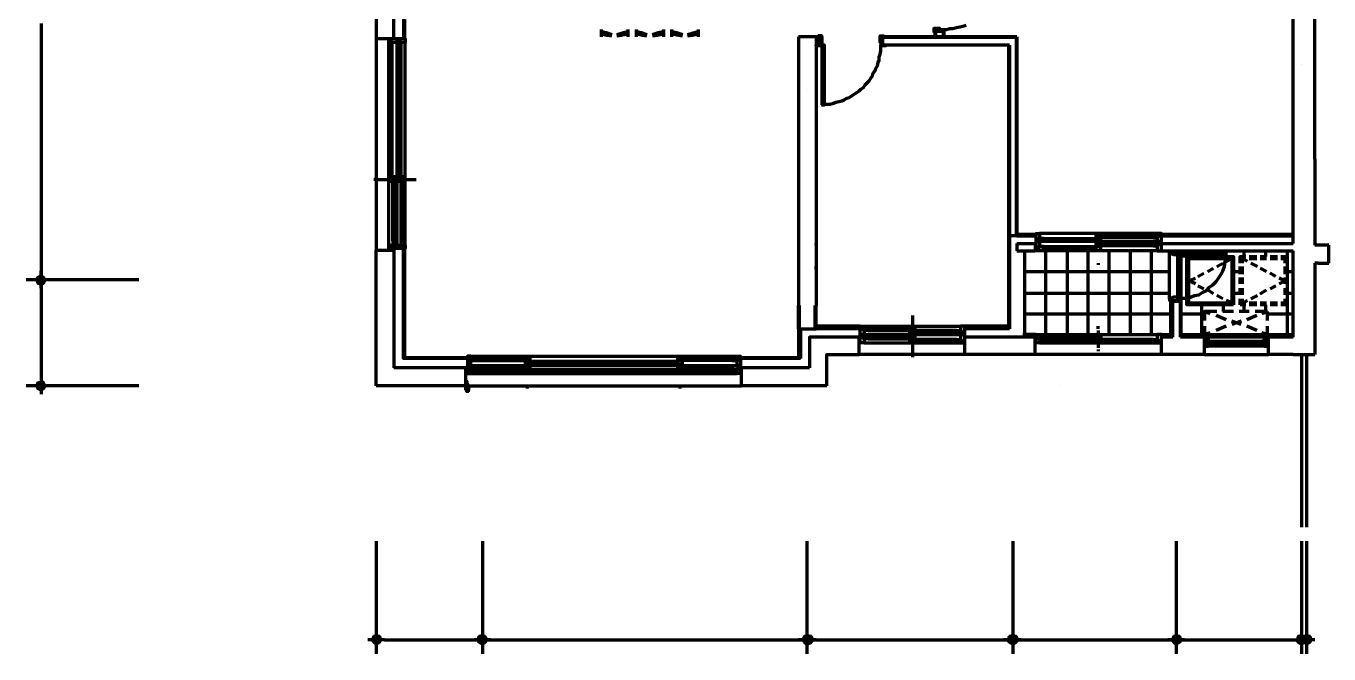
# Model space of a CAD drawing. Header units: inches. Extents: x 55 to 160, y 201 to 328.
# Drawn here: x 55.5 to 160.1, y 200.7 to 251.2 of the extents above; entities that cross this region are included whole.
import ezdxf

# ---------------------------------------------------------------- set-up
doc = ezdxf.new("R2010")
doc.units = ezdxf.units.IN
doc.header["$MEASUREMENT"] = 0
doc.layers.add('H', color=7, linetype='Continuous', lineweight=100)
doc.layers.add('P', color=250, linetype='Continuous', lineweight=100)

msp = doc.modelspace()

# ---------------------------------------------------------------- hatches: boundary and pattern name
at = {"layer": 'H', "linetype": 'Continuous'}
for points in [[(56.87, 231), (56.67, 231.13), (56.67, 230.8), (56.87, 231), (56.67, 231.13), (56.67, 230.8), (56.4, 231), (56.67, 231.13), (56.87, 231), (56.67, 230.8), (56.4, 231), (56.33, 230.8), (56.67, 230.8)], [(56.67, 231.13), (56.4, 231), (56.67, 230.8), (56.67, 231.13), (56.4, 231), (56.67, 230.8), (56.33, 230.8), (56.4, 231), (56.67, 231.13), (56.67, 230.8), (56.33, 230.8), (56.4, 230.53), (56.67, 230.8)], [(56.4, 230.53), (56.67, 230.8), (56.33, 230.8), (56.4, 230.53), (56.67, 230.8), (56.67, 230.47)], [(56.4, 230.53), (56.67, 230.47), (56.67, 230.8), (56.4, 230.53), (56.67, 230.47), (56.67, 230.8), (56.87, 230.53), (56.67, 230.47), (56.4, 230.53), (56.67, 230.8), (56.87, 230.53), (57, 230.8), (56.67, 230.8)], [(56.87, 231), (56.67, 230.8), (57, 230.8), (56.87, 231), (56.67, 230.8), (56.67, 231.13)], [(56.67, 230.47), (56.87, 230.53), (56.67, 230.8), (56.67, 230.47), (56.87, 230.53), (56.67, 230.8), (57, 230.8), (56.87, 230.53), (56.67, 230.47), (56.67, 230.8), (57, 230.8), (56.87, 231), (56.67, 230.8)], [(56.87, 222.53), (56.67, 222.6), (56.67, 222.27), (56.87, 222.53), (56.67, 222.6), (56.67, 222.27), (56.4, 222.53), (56.67, 222.6), (56.87, 222.53), (56.67, 222.27), (56.4, 222.53), (56.33, 222.27), (56.67, 222.27)], [(56.4, 222.07), (56.67, 222.27), (56.33, 222.27), (56.4, 222.07), (56.67, 222.27), (56.67, 221.93)], [(56.67, 221.93), (56.87, 222.07), (56.67, 222.27), (56.67, 221.93), (56.87, 222.07), (56.67, 222.27), (57, 222.27), (56.87, 222.07), (56.67, 221.93), (56.67, 222.27), (57, 222.27), (56.87, 222.53), (56.67, 222.27)], [(83.4, 202.13), (83.6, 201.87), (83.6, 202.2), (83.4, 202.13), (83.6, 201.87), (83.27, 201.87)], [(83.87, 201.67), (83.93, 201.87), (83.6, 201.87), (83.87, 201.67), (83.93, 201.87), (83.6, 201.87), (83.87, 202.13), (83.93, 201.87), (83.87, 201.67), (83.6, 201.87), (83.87, 202.13), (83.6, 202.2), (83.6, 201.87)], [(91.87, 202.13), (92.13, 201.87), (92.13, 202.2), (91.87, 202.13), (92.13, 201.87), (91.8, 201.87)], [(91.87, 202.13), (91.8, 201.87), (92.13, 201.87), (91.87, 202.13), (91.8, 201.87), (92.13, 201.87), (91.87, 201.67), (91.8, 201.87), (91.87, 202.13), (92.13, 201.87), (91.87, 201.67), (92.13, 201.53), (92.13, 201.87)], [(92.47, 201.87), (92.33, 202.13), (92.13, 201.87), (92.47, 201.87), (92.33, 202.13), (92.13, 201.87), (92.13, 202.2), (92.33, 202.13), (92.47, 201.87), (92.13, 201.87), (92.13, 202.2), (91.87, 202.13), (92.13, 201.87)], [(92.33, 201.67), (92.47, 201.87), (92.13, 201.87), (92.33, 201.67), (92.47, 201.87), (92.13, 201.87), (92.33, 202.13), (92.47, 201.87), (92.33, 201.67), (92.13, 201.87), (92.33, 202.13), (92.13, 202.2), (92.13, 201.87)], [(118, 202.13), (118.2, 201.87), (118.2, 202.2), (118, 202.13), (118.2, 201.87), (117.87, 201.87)], [(118, 202.13), (117.87, 201.87), (118.2, 201.87), (118, 202.13), (117.87, 201.87), (118.2, 201.87), (118, 201.67), (117.87, 201.87), (118, 202.13), (118.2, 201.87), (118, 201.67), (118.2, 201.53), (118.2, 201.87)], [(118.6, 201.87), (118.53, 202.13), (118.2, 201.87), (118.6, 201.87), (118.53, 202.13), (118.2, 201.87), (118.2, 202.2), (118.53, 202.13), (118.6, 201.87), (118.2, 201.87), (118.2, 202.2), (118, 202.13), (118.2, 201.87)], [(118.53, 201.67), (118.6, 201.87), (118.2, 201.87), (118.53, 201.67), (118.6, 201.87), (118.2, 201.87), (118.53, 202.13), (118.6, 201.87), (118.53, 201.67), (118.2, 201.87), (118.53, 202.13), (118.2, 202.2), (118.2, 201.87)], [(134.47, 202.13), (134.73, 201.87), (134.73, 202.2), (134.47, 202.13), (134.73, 201.87), (134.4, 201.87)], [(134.47, 202.13), (134.4, 201.87), (134.73, 201.87), (134.47, 202.13), (134.4, 201.87), (134.73, 201.87), (134.47, 201.67), (134.4, 201.87), (134.47, 202.13), (134.73, 201.87), (134.47, 201.67), (134.73, 201.53), (134.73, 201.87)], [(135.07, 201.87), (135, 202.13), (134.73, 201.87), (135.07, 201.87), (135, 202.13), (134.73, 201.87), (134.73, 202.2), (135, 202.13), (135.07, 201.87), (134.73, 201.87), (134.73, 202.2), (134.47, 202.13), (134.73, 201.87)], [(135, 201.67), (135.07, 201.87), (134.73, 201.87), (135, 201.67), (135.07, 201.87), (134.73, 201.87), (135, 202.13), (135.07, 201.87), (135, 201.67), (134.73, 201.87), (135, 202.13), (134.73, 202.2), (134.73, 201.87)], [(147.67, 202.13), (147.87, 201.87), (147.87, 202.2), (147.67, 202.13), (147.87, 201.87), (147.53, 201.87)], [(147.67, 202.13), (147.53, 201.87), (147.87, 201.87), (147.67, 202.13), (147.53, 201.87), (147.87, 201.87), (147.67, 201.67), (147.53, 201.87), (147.67, 202.13), (147.87, 201.87), (147.67, 201.67), (147.87, 201.53), (147.87, 201.87)], [(148.2, 201.87), (148.13, 202.13), (147.87, 201.87), (148.2, 201.87), (148.13, 202.13), (147.87, 201.87), (147.87, 202.2), (148.13, 202.13), (148.2, 201.87), (147.87, 201.87), (147.87, 202.2), (147.67, 202.13), (147.87, 201.87)], [(148.13, 201.67), (148.2, 201.87), (147.87, 201.87), (148.13, 201.67), (148.2, 201.87), (147.87, 201.87), (148.13, 202.13), (148.2, 201.87), (148.13, 201.67), (147.87, 201.87), (148.13, 202.13), (147.87, 202.2), (147.87, 201.87)], [(157.67, 202.13), (157.6, 201.87), (157.93, 201.87), (157.67, 202.13), (157.6, 201.87), (157.93, 201.87), (157.67, 201.67), (157.6, 201.87), (157.67, 202.13), (157.93, 201.87), (157.67, 201.67), (157.93, 201.53), (157.93, 201.87)], [(158.27, 201.87), (158.13, 202.13), (157.93, 201.87), (158.27, 201.87), (158.13, 202.13), (157.93, 201.87), (157.93, 202.2), (158.13, 202.13), (158.27, 201.87), (157.93, 201.87), (157.93, 202.2), (157.67, 202.13), (157.93, 201.87)], [(158.13, 202.13), (158.33, 201.87), (158.33, 202.2), (158.13, 202.13), (158.33, 201.87), (158, 201.87)], [(158.6, 201.67), (158.67, 201.87), (158.33, 201.87), (158.6, 201.67), (158.67, 201.87), (158.33, 201.87), (158.6, 202.13), (158.67, 201.87), (158.6, 201.67), (158.33, 201.87), (158.6, 202.13), (158.33, 202.2), (158.33, 201.87)], [(83.27, 201.87), (83.4, 201.67), (83.6, 201.87), (83.27, 201.87), (83.4, 201.67), (83.6, 201.87), (83.6, 201.53), (83.4, 201.67), (83.27, 201.87), (83.6, 201.87), (83.6, 201.53), (83.87, 201.67), (83.6, 201.87)], [(91.8, 201.87), (91.87, 201.67), (92.13, 201.87), (91.8, 201.87), (91.87, 201.67), (92.13, 201.87), (92.13, 201.53), (91.87, 201.67), (91.8, 201.87), (92.13, 201.87), (92.13, 201.53), (92.33, 201.67), (92.13, 201.87)], [(92.33, 201.67), (92.13, 201.87), (92.13, 201.53), (92.33, 201.67), (92.13, 201.87), (92.47, 201.87)], [(117.87, 201.87), (118, 201.67), (118.2, 201.87), (117.87, 201.87), (118, 201.67), (118.2, 201.87), (118.2, 201.53), (118, 201.67), (117.87, 201.87), (118.2, 201.87), (118.2, 201.53), (118.53, 201.67), (118.2, 201.87)], [(118.53, 201.67), (118.2, 201.87), (118.2, 201.53), (118.53, 201.67), (118.2, 201.87), (118.6, 201.87)], [(134.4, 201.87), (134.47, 201.67), (134.73, 201.87), (134.4, 201.87), (134.47, 201.67), (134.73, 201.87), (134.73, 201.53), (134.47, 201.67), (134.4, 201.87), (134.73, 201.87), (134.73, 201.53), (135, 201.67), (134.73, 201.87)], [(135, 201.67), (134.73, 201.87), (134.73, 201.53), (135, 201.67), (134.73, 201.87), (135.07, 201.87)], [(147.53, 201.87), (147.67, 201.67), (147.87, 201.87), (147.53, 201.87), (147.67, 201.67), (147.87, 201.87), (147.87, 201.53), (147.67, 201.67), (147.53, 201.87), (147.87, 201.87), (147.87, 201.53), (148.13, 201.67), (147.87, 201.87)], [(148.13, 201.67), (147.87, 201.87), (147.87, 201.53), (148.13, 201.67), (147.87, 201.87), (148.2, 201.87)], [(158.13, 201.67), (157.93, 201.87), (157.93, 201.53), (158.13, 201.67), (157.93, 201.87), (158.27, 201.87)], [(158, 201.87), (158.13, 201.67), (158.33, 201.87), (158, 201.87), (158.13, 201.67), (158.33, 201.87), (158.33, 201.53), (158.13, 201.67), (158, 201.87), (158.33, 201.87), (158.33, 201.53), (158.6, 201.67), (158.33, 201.87)]]:
    msp.add_hatch(color=0, dxfattribs=at).paths.add_polyline_path(points, flags=0)

# ---------------------------------------------------------------- linework, layer by layer
at = {"layer": 'P', "color": 0, "linetype": 'Continuous'}
for points in [[(159, 240.5), (159, 274)], [(157.27, 233.73), (157.27, 272.07)], [(85, 250.2), (85, 257.93), (83.6, 257.93), (83.6, 250.2)], [(85.8, 252.8), (85.8, 250.2)], [(56.67, 251.4), (56.67, 231.53)], [(85.8, 251.73), (85.8, 250.2)], [(85.87, 251.73), (85.87, 250.2)], [(129.13, 250.93), (129.4, 250.93), (129.67, 251), (129.93, 251), (130.2, 251.07), (130.47, 251.13), (130.73, 251.2), (131, 251.27)], [(83.6, 250.2), (83.6, 233.2)], [(83.6, 250.2), (85, 250.2)], [(84.67, 249.93), (84.67, 249.87), (84.6, 249.87), (84.6, 250.2), (85.27, 250.2), (85.27, 249.87), (84.87, 249.87), (84.87, 249.93), (84.67, 249.93)], [(85.33, 249.93), (85.33, 249.87), (85.27, 249.87), (85.27, 250.2), (85.93, 250.2), (85.93, 249.87), (85.6, 249.87), (85.6, 249.93), (85.33, 249.93)], [(101.6, 250.8), (102.07, 250.67), (102.53, 250.53)], [(101.6, 250.6), (102.13, 250.47), (102.53, 250.4)], [(101.67, 250.93), (101.67, 250.33)], [(102.93, 250.53), (103.47, 250.67), (103.87, 250.8)], [(102.93, 250.4), (103.27, 250.47), (103.87, 250.6)], [(103.8, 250.93), (103.8, 250.33)], [(104.47, 250.93), (104.47, 250.33)], [(104.47, 250.8), (104.87, 250.67), (105.33, 250.53)], [(104.47, 250.6), (105, 250.47), (105.33, 250.4)], [(105.8, 250.53), (106.27, 250.67), (106.73, 250.8)], [(105.8, 250.4), (106.2, 250.47), (106.73, 250.6)], [(106.67, 250.93), (106.67, 250.33)], [(107.27, 250.8), (107.73, 250.67), (108.2, 250.53)], [(107.27, 250.6), (107.87, 250.47), (108.2, 250.4)], [(107.33, 250.93), (107.33, 250.33)], [(108.6, 250.53), (109.13, 250.67), (109.53, 250.8)], [(108.6, 250.4), (109, 250.47), (109.53, 250.6)], [(109.47, 250.93), (109.47, 250.33)], [(117.53, 250.33), (117.53, 228.73)], [(118.93, 250.33), (117.53, 250.33)], [(119.2, 250.33), (118.93, 250.33), (118.93, 249.67), (119.2, 249.67), (119.2, 250.33), (118.93, 249.67)], [(118.93, 250.33), (118.93, 228.73)], [(119.07, 250.4), (119.07, 250.33), (119.4, 250.33), (119.4, 250.4), (119.07, 250.4)], [(119.2, 250.33), (119.4, 250.33), (119.4, 249.67), (119.2, 249.67), (119.2, 250.33)], [(119.4, 250.33), (119.4, 249.87), (119.4, 249.87), (119.4, 250.33), (119.4, 250.33)], [(124.4, 250.4), (124.4, 250.33), (124.07, 250.33), (124.07, 250.4), (124.4, 250.4)], [(124.13, 250.33), (124.13, 249.87), (124.07, 249.87), (124.07, 250.33), (124.13, 250.33)], [(124.27, 250.33), (124.13, 250.33), (124.13, 249.67), (124.27, 249.67), (124.27, 250.33)], [(135.07, 250.33), (124.27, 250.33)], [(124.27, 250.33), (124.27, 249.67)], [(135, 250.27), (124.27, 250.27)], [(128.4, 250.67), (128.47, 250.67), (128.47, 251), (128.4, 251), (128.4, 250.67)], [(128.47, 250.93), (128.87, 250.93), (128.87, 251), (128.47, 251), (128.47, 250.93)], [(128.47, 250.8), (128.47, 250.93), (129.2, 250.93), (129.2, 250.8), (128.47, 250.8)], [(128.47, 250.8), (128.47, 250.33)], [(128.47, 250.8), (129.2, 250.8), (129.2, 250.33)], [(128.53, 250.8), (128.53, 250.33)], [(129.13, 250.8), (129.13, 250.33)], [(129.2, 250.53), (129.2, 250.53), (129.2, 250.87), (129.2, 250.87), (129.2, 250.53)], [(135, 250.27), (135, 234.33)], [(135.07, 250.33), (135.07, 234.33)], [(84.6, 233.6), (84.6, 249.87)], [(84.87, 249.53), (84.87, 249.93), (84.67, 249.93), (84.67, 249.53), (84.87, 249.53)], [(84.67, 239.07), (84.67, 249.53)], [(84.8, 239.07), (84.8, 249.53)], [(84.87, 239.07), (84.87, 249.53)], [(85.27, 233.6), (85.27, 249.87)], [(85.6, 249.53), (85.6, 249.93), (85.33, 249.93), (85.33, 249.53), (85.6, 249.53)], [(85.33, 239.07), (85.33, 249.53)], [(85.47, 239.07), (85.47, 249.53)], [(85.6, 239.07), (85.6, 249.53)], [(85.93, 233.6), (85.93, 249.87)], [(118.93, 249.67), (119.27, 249.67), (119.27, 249.6), (118.93, 249.6), (118.93, 249.67)], [(119.33, 244.87), (119.6, 244.93), (119.87, 244.93), (120.07, 244.93), (120.33, 245), (120.53, 245.07), (120.8, 245.13), (121, 245.2), (121.2, 245.27), (121.4, 245.4), (121.6, 245.47), (121.8, 245.6), (122, 245.73), (122.2, 245.87), (122.4, 246), (122.53, 246.13), (122.73, 246.27), (122.87, 246.47), (123.07, 246.67), (123.2, 246.8), (123.33, 247), (123.47, 247.2), (123.53, 247.4), (123.67, 247.6), (123.73, 247.8), (123.87, 248), (123.93, 248.27), (124, 248.47), (124, 248.73), (124.07, 248.93), (124.13, 249.2), (124.13, 249.4), (124.13, 249.67)], [(119.4, 244.87), (119.6, 244.87), (119.6, 249.67), (119.4, 249.67), (119.4, 244.87)], [(124.53, 249.67), (124.53, 249.6), (124.2, 249.6), (124.2, 249.67), (124.53, 249.67)], [(134.4, 249.67), (124.27, 249.67)], [(134.47, 249.67), (124.27, 249.67)], [(134.4, 249.67), (134.4, 234.33)], [(134.47, 249.67), (134.47, 234.33)], [(157.93, 248.13), (157.93, 248.13)], [(118.2, 246.07), (118.2, 246.07)], [(159, 240.53), (159, 233.6)], [(83.53, 238.87), (83.4, 238.87)], [(83.73, 238.87), (86.8, 238.87)], [(84.67, 239.07), (84.67, 238.73), (84.87, 238.73), (84.87, 239.07), (84.67, 239.07)], [(84.93, 239.07), (84.93, 238.73), (85.2, 238.73), (85.2, 239.07), (84.93, 239.07)], [(84.93, 233.93), (84.93, 238.73)], [(85.07, 233.93), (85.07, 238.73)], [(85.2, 233.93), (85.2, 238.73)], [(85.33, 239.07), (85.33, 238.73), (85.6, 238.73), (85.6, 239.07), (85.33, 239.07)], [(85.6, 239.07), (85.6, 238.73), (85.87, 238.73), (85.87, 239.07), (85.6, 239.07)], [(85.6, 233.93), (85.6, 238.73)], [(85.73, 233.93), (85.73, 238.73)], [(85.87, 233.93), (85.87, 238.73)], [(135.07, 234.47), (136.6, 234.47)], [(136.8, 233.93), (136.87, 233.93), (136.87, 233.87), (136.6, 233.87), (136.6, 234.53), (136.87, 234.53), (136.87, 234.13), (136.8, 234.13), (136.8, 233.93)], [(146.33, 234.53), (136.87, 234.53)], [(146.4, 234.2), (146.33, 234.2), (146.33, 233.87), (146.67, 233.87), (146.67, 234.53), (146.33, 234.53), (146.33, 234.4), (146.4, 234.4), (146.4, 234.2)], [(146.67, 234.47), (157.27, 234.47)], [(85.2, 233.6), (85.27, 233.6), (85.27, 233.33), (84.6, 233.33), (84.6, 233.6), (84.93, 233.6), (85.2, 233.6)], [(84.93, 233.93), (84.93, 233.6), (85.2, 233.6), (85.2, 233.93), (84.93, 233.93)], [(85.87, 233.6), (85.93, 233.6), (85.93, 233.33), (85.27, 233.33), (85.27, 233.6), (85.6, 233.6), (85.87, 233.6)], [(85.6, 233.6), (85.6, 233.93), (85.87, 233.93), (85.87, 233.6), (85.6, 233.6)], [(134.47, 234.33), (134.47, 227), (130.87, 227)], [(135.07, 234.33), (134.4, 234.33)], [(134.4, 234.33), (134.4, 227.07)], [(134.47, 234.33), (134.47, 226.87)], [(135.07, 234.4), (136.6, 234.4)], [(135.07, 234.33), (136.6, 234.33)], [(135.07, 233.73), (136.53, 233.73)], [(135.07, 233.73), (135.07, 233.13)], [(136.53, 233.73), (136.53, 233.13)], [(136.8, 233.2), (136.87, 233.2), (136.87, 233.13), (136.6, 233.13), (136.6, 233.87), (136.87, 233.87), (136.87, 233.47), (136.8, 233.47), (136.8, 233.2)], [(137.2, 234.13), (136.8, 234.13), (136.8, 233.93), (137.2, 233.93), (137.2, 234.13)], [(137.2, 233.47), (136.8, 233.47), (136.8, 233.2), (137.2, 233.2), (137.2, 233.47)], [(146.33, 233.87), (136.87, 233.87)], [(137.2, 234.13), (141.4, 234.13)], [(137.2, 234.07), (141.4, 234.07)], [(137.2, 233.93), (141.4, 233.93)], [(137.2, 233.47), (141.4, 233.47)], [(141.8, 234.4), (141.4, 234.4), (141.4, 234.2), (141.8, 234.2), (141.8, 234.4)], [(141.8, 234.13), (141.4, 234.13), (141.4, 233.93), (141.8, 233.93), (141.8, 234.13)], [(141.8, 233.73), (141.4, 233.73), (141.4, 233.53), (141.8, 233.53), (141.8, 233.73)], [(141.8, 233.47), (141.4, 233.47), (141.4, 233.2), (141.8, 233.2), (141.8, 233.47)], [(146, 234.4), (141.8, 234.4)], [(146, 234.33), (141.8, 234.33)], [(146, 234.2), (141.8, 234.2)], [(146, 233.73), (141.8, 233.73)], [(146, 233.6), (141.8, 233.6)], [(146, 233.53), (141.8, 233.53)], [(146.4, 234.4), (146, 234.4), (146, 234.2), (146.4, 234.2), (146.4, 234.4)], [(146.4, 233.73), (146, 233.73), (146, 233.53), (146.4, 233.53), (146.4, 233.73)], [(146.4, 233.53), (146.33, 233.53), (146.33, 233.13), (146.67, 233.13), (146.67, 233.87), (146.33, 233.87), (146.33, 233.73), (146.4, 233.73), (146.4, 233.53)], [(146.67, 234.4), (157.27, 234.4)], [(146.67, 234.33), (157.27, 234.33)], [(146.67, 233.13), (146.67, 233.73), (157.27, 233.73)], [(159.27, 233.6), (159, 233.6)], [(160.13, 233.6), (159.27, 233.6)], [(160.13, 232.13), (160.13, 233.6)], [(83.6, 222.27), (83.6, 233.2), (85, 233.2), (85, 223.73)], [(85.8, 233.33), (85.8, 224.47)], [(90.93, 224.47), (85.8, 224.47), (85.8, 233.33)], [(85.87, 233.33), (85.87, 224.53)], [(135.07, 233.13), (136.53, 233.13)], [(135.67, 233.13), (135.67, 226.4)], [(146.33, 233.13), (136.87, 233.13)], [(137.2, 233.33), (141.4, 233.33)], [(137.2, 233.2), (141.4, 233.2)], [(137.4, 226.4), (137.4, 233.13)], [(139.13, 226.4), (139.13, 233.13)], [(140.8, 226.4), (140.8, 233.13)], [(142.47, 226.4), (142.47, 233.13)], [(144.2, 226.4), (144.2, 233.13)], [(145.87, 226.4), (145.87, 233.13)], [(146.67, 233.13), (157.27, 233.13)], [(148.27, 233.07), (148.27, 232.93), (148, 232.93), (148, 232.8), (147.67, 232.8), (147.33, 232.93), (147.33, 233.07), (148.27, 233.07)], [(147.33, 229.27), (147.33, 232.93)], [(148, 229.4), (148, 232.8)], [(148.27, 229.33), (148.6, 229.33), (149, 229.4), (149.33, 229.53), (149.67, 229.6), (150, 229.8), (150.27, 229.93), (150.53, 230.2), (150.8, 230.4), (151.07, 230.67), (151.27, 230.93), (151.47, 231.27), (151.6, 231.53), (151.73, 231.87), (151.8, 232.27), (151.87, 232.6), (151.87, 233)], [(148.27, 229.27), (148.27, 232.93)], [(148.27, 232.73), (148.27, 232.93), (148.27, 232.73), (151.87, 232.73), (151.87, 232.93), (148.27, 232.93)], [(152.47, 228.8), (148.73, 228.8), (148.73, 232.67), (152.47, 232.67), (152.47, 228.8)], [(152.33, 228.93), (148.87, 228.93), (148.87, 232.53), (152.33, 232.53), (152.33, 228.93)], [(149.93, 232.93), (149.93, 233.13)], [(151.67, 232.93), (151.67, 233.13)], [(151.87, 232.27), (152.33, 232.53)], [(153, 232.13), (153, 232.67), (153.47, 232.67)], [(153.2, 232.13), (153.2, 232.53), (153.47, 232.53)], [(153.6, 232.27), (153.2, 232.53)], [(153.33, 232.67), (153.33, 233.13)], [(153.73, 232.67), (154.33, 232.67)], [(153.73, 232.53), (154.33, 232.53)], [(154.6, 232.67), (155.13, 232.67)], [(154.6, 232.53), (155.13, 232.53)], [(155.07, 232.67), (155.07, 233.13)], [(155.4, 232.67), (156, 232.67)], [(155.4, 232.53), (156, 232.53)], [(156.27, 232.67), (156.73, 232.67), (156.73, 232.13)], [(156.27, 232.53), (156.6, 232.53), (156.6, 232.13)], [(156.8, 226.2), (156.8, 233.13)], [(157.27, 226.2), (157.27, 233.13)], [(56.67, 231.53), (56.67, 230.13)], [(56.67, 230.13), (56.67, 231.53)], [(135.67, 231.47), (147.4, 231.47)], [(141.6, 232.13), (141.6, 232)], [(149.6, 231.07), (150.07, 231.33)], [(150.4, 231.47), (150.87, 231.73)], [(151.13, 231.87), (151.6, 232.13)], [(152.47, 231.47), (153, 231.47)], [(153, 231.27), (153, 231.87)], [(153.2, 231.27), (153.2, 231.87)], [(154.4, 231.87), (153.87, 232.13)], [(155.13, 231.47), (154.6, 231.73)], [(155.87, 231.07), (155.4, 231.33)], [(156.6, 231.87), (156.6, 231.27)], [(156.73, 231.87), (156.73, 231.27)], [(156.73, 231.47), (157.27, 231.47)], [(159, 232.13), (159, 224.8)], [(159.27, 232.13), (159, 232.13)], [(159.27, 232.13), (160.13, 232.13)], [(64.53, 230.8), (55.47, 230.8)], [(64.53, 230.8), (55.47, 230.8)], [(56.67, 230.8), (56.4, 231), (56.33, 230.8), (56.67, 230.8)], [(56.4, 231), (56.67, 230.8), (56.33, 230.8), (56.4, 231)], [(56.33, 230.8), (56.4, 230.53), (56.67, 230.8), (56.33, 230.8)], [(56.67, 230.8), (56.33, 230.8), (56.4, 230.53), (56.67, 230.8)], [(56.67, 231.13), (56.67, 230.8), (56.4, 231), (56.67, 231.13)], [(56.67, 231.13), (56.4, 231), (56.67, 230.8), (56.67, 231.13)], [(56.4, 230.53), (56.67, 230.8), (56.67, 230.47), (56.4, 230.53)], [(56.4, 230.53), (56.67, 230.47), (56.67, 230.8), (56.4, 230.53)], [(56.87, 231), (56.67, 231.13), (56.67, 230.8), (56.87, 231)], [(56.87, 231), (56.67, 230.8), (56.67, 231.13), (56.87, 231)], [(56.67, 230.8), (57, 230.8), (56.87, 231), (56.67, 230.8)], [(57, 230.8), (56.87, 231), (56.67, 230.8), (57, 230.8)], [(56.67, 230.47), (56.87, 230.53), (56.67, 230.8), (56.67, 230.47)], [(56.87, 230.53), (56.67, 230.8), (57, 230.8), (56.87, 230.53)], [(56.67, 230.47), (56.67, 230.8), (56.87, 230.53), (56.67, 230.47)], [(56.67, 230.8), (56.87, 230.53), (57, 230.8), (56.67, 230.8)], [(149.4, 230.47), (148.87, 230.73), (149.4, 230.93)], [(150.07, 230.07), (149.6, 230.33)], [(153, 230.47), (153, 231)], [(153.2, 230.47), (153.2, 231)], [(155.4, 230.07), (155.87, 230.33)], [(156.13, 230.47), (156.6, 230.73), (156.13, 230.93)], [(156.6, 231), (156.6, 230.47)], [(156.73, 231), (156.73, 230.47)], [(56.67, 230.13), (56.67, 222.93)], [(135.67, 229.73), (147.4, 229.73)], [(148.27, 229.13), (148.27, 229.27), (148, 229.27), (148, 229.4), (147.67, 229.4), (147.33, 229.27), (147.33, 229.13), (148.27, 229.13)], [(150.87, 229.67), (150.4, 230)], [(151.6, 229.27), (151.13, 229.53)], [(152.47, 229.73), (153, 229.73)], [(153, 229.6), (153, 230.13)], [(153, 228.8), (153, 229.27)], [(153.2, 229.6), (153.2, 230.13)], [(153.2, 228.93), (153.2, 229.27)], [(153.87, 229.27), (154.4, 229.53)], [(154.6, 229.67), (155.13, 230)], [(156.73, 229.27), (156.73, 228.8), (156.27, 228.8)], [(156.6, 229.27), (156.6, 228.93), (156.27, 228.93)], [(156.6, 230.13), (156.6, 229.6)], [(156.73, 230.13), (156.73, 229.6)], [(156.73, 229.73), (157.27, 229.73)], [(117.53, 226.87), (117.53, 228.73)], [(117.6, 226.87), (117.6, 228.73)], [(118.87, 226.87), (118.87, 228.73)], [(118.93, 226.87), (118.93, 228.73)], [(147.4, 229.13), (147.4, 226.4)], [(147.47, 229.13), (147.47, 226.27)], [(147.6, 226.2), (147.6, 229.07)], [(148.2, 229.07), (147.6, 229.07)], [(148.2, 226.2), (148.2, 229.07)], [(148.27, 226.2), (148.27, 229.13)], [(149.93, 226.2), (149.93, 228.8)], [(151.13, 228.27), (150.13, 228.27), (150.13, 227.53)], [(150.6, 228.07), (150.13, 228.27)], [(152.47, 228.27), (151.6, 228.27)], [(151.67, 228.27), (151.67, 228.8)], [(152.33, 228.93), (151.87, 229.13)], [(153.73, 228.27), (152.93, 228.27)], [(153.47, 228.8), (153, 228.8)], [(153.47, 228.93), (153.2, 228.93), (153.6, 229.13)], [(153.33, 228.27), (153.33, 228.8)], [(154.33, 228.93), (153.73, 228.93)], [(154.33, 228.8), (153.73, 228.8)], [(155.2, 228.27), (154.2, 228.27)], [(155.13, 228.93), (154.6, 228.93)], [(155.13, 228.8), (154.6, 228.8)], [(155.2, 228.27), (154.73, 228.07)], [(155.07, 228.27), (155.07, 228.8)], [(155.2, 227.53), (155.2, 228.27)], [(156, 228.93), (155.4, 228.93)], [(156, 228.8), (155.4, 228.8)], [(126.67, 227.93), (126.67, 224.87)], [(135.67, 228.07), (147.4, 228.07)], [(148.2, 228.07), (150.13, 228.07)], [(151.87, 227.6), (151.07, 227.93)], [(153.07, 227.2), (152.33, 227.47)], [(153.07, 227.47), (152.33, 227.2)], [(154.33, 227.93), (153.53, 227.6)], [(155.2, 228.07), (157.27, 228.07)], [(117.6, 226.87), (117.6, 224.47), (112, 224.47)], [(117.53, 226.87), (117.53, 224.53)], [(117.53, 226.87), (118.93, 226.87)], [(117.67, 226.87), (117.67, 224.47)], [(119.8, 222.27), (119.8, 224.8), (122.4, 224.8), (122.4, 226.2), (118.4, 226.2), (118.4, 223.73)], [(122.47, 227.07), (118.93, 227.07)], [(122.47, 227), (118.93, 227)], [(122.47, 226.87), (118.93, 226.87)], [(122.73, 226.73), (122.8, 226.73), (122.8, 226.4), (122.47, 226.4), (122.47, 227.07), (122.8, 227.07), (122.8, 227), (122.73, 227), (122.73, 226.73)], [(122.73, 226.07), (122.8, 226.07), (122.8, 225.73), (122.47, 225.73), (122.47, 226.4), (122.8, 226.4), (122.8, 226.33), (122.73, 226.33), (122.73, 226.07)], [(122.73, 227), (123.13, 227), (123.13, 226.73), (122.73, 226.73), (122.73, 227)], [(122.73, 226.33), (123.13, 226.33), (123.13, 226.07), (122.73, 226.07), (122.73, 226.33)], [(122.8, 227.07), (130.53, 227.07)], [(122.8, 226.4), (130.53, 226.4)], [(123.13, 227), (126.47, 227)], [(123.13, 226.87), (126.47, 226.87)], [(123.13, 226.73), (126.47, 226.73)], [(123.13, 226.33), (126.47, 226.33)], [(123.13, 226.2), (126.47, 226.2)], [(126.47, 227), (126.87, 227), (126.87, 226.73), (126.47, 226.73), (126.47, 227)], [(126.47, 226.73), (126.87, 226.73), (126.87, 226.47), (126.47, 226.47), (126.47, 226.73)], [(126.47, 226.33), (126.87, 226.33), (126.87, 226.07), (126.47, 226.07), (126.47, 226.33)], [(130.2, 226.73), (126.87, 226.73)], [(130.2, 226.6), (126.87, 226.6)], [(130.2, 226.47), (126.87, 226.47)], [(130.2, 226.73), (130.6, 226.73), (130.6, 226.47), (130.2, 226.47), (130.2, 226.73)], [(130.6, 226.47), (130.53, 226.47), (130.53, 226.4), (130.87, 226.4), (130.87, 227.07), (130.53, 227.07), (130.53, 226.73), (130.6, 226.73), (130.6, 226.47)], [(130.6, 225.8), (130.53, 225.8), (130.53, 225.73), (130.87, 225.73), (130.87, 226.4), (130.53, 226.4), (130.53, 226), (130.6, 226), (130.6, 225.8)], [(134.4, 227.07), (130.87, 227.07)], [(134.47, 226.87), (130.87, 226.87)], [(130.87, 224.8), (130.87, 226.2)], [(136.53, 226.2), (130.87, 226.2)], [(136.6, 226.4), (135.53, 226.4)], [(135.53, 226.27), (136.6, 226.27)], [(136.53, 224.8), (136.53, 226.2)], [(136.8, 226.07), (136.87, 226.07), (136.87, 225.73), (136.6, 225.73), (136.6, 226.4), (136.87, 226.4), (136.87, 226.33), (136.8, 226.33), (136.8, 226.07)], [(136.8, 226.33), (137.2, 226.33), (137.2, 226.07), (136.8, 226.07), (136.8, 226.33)], [(136.87, 226.4), (146.33, 226.4)], [(137.2, 226.33), (141.4, 226.33)], [(137.2, 226.2), (141.4, 226.2)], [(141.4, 226.33), (141.8, 226.33), (141.8, 226.07), (141.4, 226.07), (141.4, 226.33)], [(141.6, 226.87), (141.6, 227.07)], [(141.6, 226.73), (141.6, 225.33)], [(146.4, 225.8), (146.33, 225.8), (146.33, 225.73), (146.67, 225.73), (146.67, 226.4), (146.33, 226.4), (146.33, 226), (146.4, 226), (146.4, 225.8)], [(146.67, 226.4), (147.4, 226.4)], [(146.67, 226.27), (147.47, 226.27)], [(147.6, 226.2), (146.67, 226.2)], [(146.67, 224.8), (146.67, 226.2)], [(148.2, 226.4), (157.27, 226.4)], [(150.13, 226.2), (148.2, 226.2)], [(150.13, 227.07), (150.13, 226.4), (151.13, 226.4)], [(150.6, 226.53), (150.13, 226.4)], [(150.13, 224.8), (150.13, 226.2)], [(150.47, 225.93), (150.47, 226.2), (150.27, 226.2), (150.27, 225.47), (150.47, 225.47), (150.47, 225.67), (150.4, 225.67), (150.4, 225.93), (150.47, 225.93)], [(154.93, 226.2), (150.47, 226.2)], [(151.87, 227.07), (151.07, 226.73)], [(151.6, 226.4), (152.47, 226.4)], [(151.67, 226.2), (151.67, 226.4)], [(152.93, 226.4), (153.73, 226.4)], [(153.33, 226.2), (153.33, 226.4)], [(154.33, 226.73), (153.53, 227.07)], [(154.2, 226.4), (155.2, 226.4), (155.2, 227.07)], [(155.2, 226.4), (154.73, 226.53)], [(155.2, 225.47), (155.2, 226.2), (154.93, 226.2), (154.93, 225.93), (155.07, 225.93), (155.07, 225.67), (154.93, 225.67), (154.93, 225.47), (155.2, 225.47)], [(155.07, 226.2), (155.07, 226.4)], [(157.27, 226.2), (155.27, 226.2)], [(155.27, 224.8), (155.27, 226.2)], [(122.8, 225.73), (130.53, 225.73)], [(123.13, 226.07), (126.47, 226.07)], [(126.47, 226), (126.87, 226), (126.87, 225.8), (126.47, 225.8), (126.47, 226)], [(130.2, 226), (126.87, 226)], [(130.2, 225.93), (126.87, 225.93)], [(130.2, 225.8), (126.87, 225.8)], [(130.2, 226), (130.6, 226), (130.6, 225.8), (130.2, 225.8), (130.2, 226)], [(136.87, 225.93), (141.4, 225.93)], [(136.87, 225.87), (141.4, 225.87)], [(136.87, 225.73), (146.33, 225.73)], [(137.2, 226.07), (141.4, 226.07)], [(141.4, 226), (141.8, 226), (141.8, 225.8), (141.4, 225.8), (141.4, 226)], [(141.6, 225.2), (141.6, 225.07)], [(146, 226), (141.8, 226)], [(146, 225.93), (141.8, 225.93)], [(146, 225.8), (141.8, 225.8)], [(146, 226), (146.4, 226), (146.4, 225.8), (146, 225.8), (146, 226)], [(150.6, 225.73), (150.4, 225.73), (150.4, 225.87), (150.6, 225.87)], [(154.93, 225.47), (150.47, 225.47)], [(150.6, 225.87), (154.8, 225.87)], [(150.6, 225.87), (154.8, 225.87)], [(150.6, 225.87), (150.6, 225.8), (150.67, 225.8)], [(150.6, 225.87), (150.67, 225.87)], [(150.6, 225.87), (150.6, 225.8)], [(150.6, 225.87), (150.6, 225.87)], [(150.6, 225.87), (150.6, 225.87)], [(150.6, 225.8), (154.8, 225.8)], [(150.6, 225.8), (150.6, 225.8)], [(150.6, 225.73), (150.6, 225.8)], [(150.6, 225.73), (154.8, 225.73)], [(150.67, 225.87), (150.67, 225.87)], [(150.67, 225.87), (150.67, 225.87)], [(150.67, 225.8), (150.67, 225.8)], [(150.67, 225.8), (150.67, 225.8)], [(154.8, 225.87), (154.73, 225.87)], [(154.73, 225.87), (154.73, 225.87)], [(154.8, 225.8), (154.73, 225.8)], [(154.73, 225.8), (154.73, 225.8)], [(154.8, 225.87), (154.8, 225.8)], [(154.8, 225.87), (154.8, 225.87)], [(154.8, 225.87), (154.8, 225.8)], [(154.8, 225.87), (154.8, 225.87)], [(155, 225.87), (154.8, 225.87), (154.8, 225.87)], [(154.8, 225.8), (154.8, 225.8)], [(154.8, 225.8), (154.8, 225.8)], [(155, 225.73), (154.8, 225.73), (154.8, 225.8)], [(155, 225.73), (155, 225.87)], [(90.93, 224.47), (85.8, 224.47)], [(90.93, 224.53), (85.87, 224.53)], [(91.13, 224.53), (91.2, 224.53), (91.2, 224.67), (90.93, 224.67), (90.93, 223.93), (91.2, 223.93), (91.2, 224.33), (91.13, 224.33), (91.13, 224.53)], [(91.13, 224.33), (91.53, 224.33), (91.53, 224.53), (91.13, 224.53), (91.13, 224.33)], [(91.2, 224.67), (112.6, 224.67)], [(91.53, 224.53), (95.6, 224.53)], [(91.53, 224.47), (95.6, 224.47)], [(91.53, 224.33), (95.6, 224.33)], [(95.93, 224.33), (95.6, 224.33), (95.6, 224.53), (95.93, 224.53), (95.93, 224.33)], [(95.93, 224), (95.6, 224), (95.6, 224.27), (95.93, 224.27), (95.93, 224)], [(95.93, 224.27), (107.8, 224.27)], [(95.93, 224.13), (107.8, 224.13)], [(95.93, 224), (107.8, 224)], [(107.8, 224.33), (108.2, 224.33), (108.2, 224.53), (107.8, 224.53), (107.8, 224.33)], [(107.8, 224), (108.2, 224), (108.2, 224.27), (107.8, 224.27), (107.8, 224)], [(112.2, 224.53), (108.2, 224.53)], [(112.2, 224.47), (108.2, 224.47)], [(112.2, 224.33), (108.2, 224.33)], [(117.53, 224.53), (112, 224.53)], [(117.67, 224.47), (112, 224.47)], [(112.2, 224.33), (112.67, 224.33), (112.67, 224.53), (112.2, 224.53), (112.2, 224.33)], [(112.67, 224.53), (112.6, 224.53), (112.6, 224.67), (112.87, 224.67), (112.87, 223.93), (112.6, 223.93), (112.6, 224.33), (112.67, 224.33), (112.67, 224.53)], [(130.87, 224.8), (122.4, 224.8)], [(126.67, 224.67), (126.67, 224.6)], [(136.53, 224.8), (130.87, 224.8)], [(146.67, 224.8), (136.53, 224.8)], [(150.13, 224.8), (146.67, 224.8)], [(150.13, 224.8), (155.27, 224.8)], [(157.27, 224.8), (155.27, 224.8)], [(157.27, 224.8), (159, 224.8)], [(157.93, 224.8), (157.93, 210.93)], [(158.33, 224.8), (158.33, 210.93)], [(90.8, 223.73), (85, 223.73)], [(90.8, 222.27), (90.8, 223.73)], [(91.13, 223.87), (91.2, 223.87), (91.2, 223.93), (90.93, 223.93), (90.93, 223.27), (91.2, 223.27), (91.2, 223.6), (91.13, 223.6), (91.13, 223.87)], [(91.53, 223.6), (91.13, 223.6), (91.13, 223.87), (91.53, 223.87), (91.53, 223.6)], [(91.2, 223.93), (112.6, 223.93)], [(91.2, 223.47), (95.6, 223.47)], [(91.2, 223.47), (95.6, 223.47)], [(91.2, 223.27), (112.6, 223.27)], [(91.53, 223.87), (95.6, 223.87)], [(91.53, 223.73), (95.6, 223.73)], [(91.53, 223.6), (95.6, 223.6)], [(95.93, 223.6), (95.6, 223.6), (95.6, 223.87), (95.93, 223.87), (95.93, 223.6)], [(95.93, 223.33), (95.6, 223.33), (95.6, 223.6), (95.93, 223.6), (95.93, 223.33)], [(95.93, 223.6), (107.8, 223.6)], [(95.93, 223.47), (107.8, 223.47)], [(95.93, 223.33), (107.8, 223.33)], [(107.8, 223.6), (108.2, 223.6), (108.2, 223.87), (107.8, 223.87), (107.8, 223.6)], [(107.8, 223.33), (108.2, 223.33), (108.2, 223.6), (107.8, 223.6), (107.8, 223.33)], [(112.2, 223.87), (108.2, 223.87)], [(112.2, 223.73), (108.2, 223.73)], [(112.2, 223.6), (108.2, 223.6)], [(108.2, 223.47), (112.6, 223.47)], [(108.2, 223.47), (112.6, 223.47)], [(112.2, 223.6), (112.67, 223.6), (112.67, 223.87), (112.2, 223.87), (112.2, 223.6)], [(112.67, 223.87), (112.6, 223.87), (112.6, 223.93), (112.87, 223.93), (112.87, 223.27), (112.6, 223.27), (112.6, 223.6), (112.67, 223.6), (112.67, 223.87)], [(118.4, 223.73), (112.93, 223.73)], [(112.93, 222.27), (112.93, 223.73)], [(64.53, 222.27), (55.47, 222.27)], [(56.67, 222.27), (56.4, 222.53), (56.33, 222.27), (56.67, 222.27)], [(56.33, 222.27), (56.4, 222.07), (56.67, 222.27), (56.33, 222.27)], [(56.67, 222.6), (56.67, 222.27), (56.4, 222.53), (56.67, 222.6)], [(56.4, 222.07), (56.67, 222.27), (56.67, 221.93), (56.4, 222.07)], [(56.67, 222.93), (56.67, 221.6)], [(56.87, 222.53), (56.67, 222.6), (56.67, 222.27), (56.87, 222.53)], [(56.67, 222.27), (57, 222.27), (56.87, 222.53), (56.67, 222.27)], [(56.67, 221.93), (56.87, 222.07), (56.67, 222.27), (56.67, 221.93)], [(56.87, 222.07), (56.67, 222.27), (57, 222.27), (56.87, 222.07)], [(90.8, 222.27), (83.6, 222.27)], [(90.73, 221.93), (91.13, 221.93)], [(90.8, 221.93), (90.8, 222.67), (90.87, 222.67), (90.87, 222.53)], [(90.8, 222.27), (112.93, 222.27)], [(90.93, 222), (90.87, 222.07), (90.8, 222)], [(90.8, 222), (90.87, 221.93), (90.93, 222)], [(90.87, 222.53), (91, 222.27), (91, 221.93)], [(90.93, 221.73), (90.93, 222.2)], [(95.73, 222.27), (95.73, 222.07)], [(108, 222.27), (108, 222.07)], [(119.8, 222.27), (112.93, 222.27)], [(138.53, 222.27), (138.53, 222.27)], [(83.6, 209.8), (83.6, 200.73)], [(92.13, 209.8), (92.13, 200.73)], [(92.13, 209.8), (92.13, 200.73)], [(118.2, 209.8), (118.2, 200.73)], [(118.2, 209.8), (118.2, 200.73)], [(134.73, 209.8), (134.73, 200.73)], [(134.73, 209.8), (134.73, 200.73)], [(147.87, 209.8), (147.87, 200.73)], [(147.87, 209.8), (147.87, 200.73)], [(157.93, 209.8), (157.93, 200.73)], [(158.33, 209.8), (158.33, 200.73)], [(83.4, 202.13), (83.6, 201.87), (83.27, 201.87), (83.4, 202.13)], [(83.6, 202.2), (83.4, 202.13), (83.6, 201.87), (83.6, 202.2)], [(83.6, 201.87), (83.87, 202.13), (83.6, 202.2), (83.6, 201.87)], [(83.93, 201.87), (83.6, 201.87), (83.87, 202.13), (83.93, 201.87)], [(91.87, 202.13), (91.8, 201.87), (92.13, 201.87), (91.87, 202.13)], [(91.87, 202.13), (92.13, 201.87), (91.8, 201.87), (91.87, 202.13)], [(92.13, 201.87), (92.13, 202.2), (91.87, 202.13), (92.13, 201.87)], [(92.13, 202.2), (91.87, 202.13), (92.13, 201.87), (92.13, 202.2)], [(92.33, 202.13), (92.13, 201.87), (92.13, 202.2), (92.33, 202.13)], [(92.13, 201.87), (92.33, 202.13), (92.13, 202.2), (92.13, 201.87)], [(92.47, 201.87), (92.33, 202.13), (92.13, 201.87), (92.47, 201.87)], [(92.47, 201.87), (92.13, 201.87), (92.33, 202.13), (92.47, 201.87)], [(118, 202.13), (117.87, 201.87), (118.2, 201.87), (118, 202.13)], [(118, 202.13), (118.2, 201.87), (117.87, 201.87), (118, 202.13)], [(118.2, 201.87), (118.2, 202.2), (118, 202.13), (118.2, 201.87)], [(118.2, 202.2), (118, 202.13), (118.2, 201.87), (118.2, 202.2)], [(118.53, 202.13), (118.2, 201.87), (118.2, 202.2), (118.53, 202.13)], [(118.2, 201.87), (118.53, 202.13), (118.2, 202.2), (118.2, 201.87)], [(118.6, 201.87), (118.53, 202.13), (118.2, 201.87), (118.6, 201.87)], [(118.6, 201.87), (118.2, 201.87), (118.53, 202.13), (118.6, 201.87)], [(134.47, 202.13), (134.4, 201.87), (134.73, 201.87), (134.47, 202.13)], [(134.47, 202.13), (134.73, 201.87), (134.4, 201.87), (134.47, 202.13)], [(134.73, 201.87), (134.73, 202.2), (134.47, 202.13), (134.73, 201.87)], [(134.73, 202.2), (134.47, 202.13), (134.73, 201.87), (134.73, 202.2)], [(135, 202.13), (134.73, 201.87), (134.73, 202.2), (135, 202.13)], [(134.73, 201.87), (135, 202.13), (134.73, 202.2), (134.73, 201.87)], [(135.07, 201.87), (135, 202.13), (134.73, 201.87), (135.07, 201.87)], [(135.07, 201.87), (134.73, 201.87), (135, 202.13), (135.07, 201.87)], [(147.67, 202.13), (147.53, 201.87), (147.87, 201.87), (147.67, 202.13)], [(147.67, 202.13), (147.87, 201.87), (147.53, 201.87), (147.67, 202.13)], [(147.87, 201.87), (147.87, 202.2), (147.67, 202.13), (147.87, 201.87)], [(147.87, 202.2), (147.67, 202.13), (147.87, 201.87), (147.87, 202.2)], [(148.13, 202.13), (147.87, 201.87), (147.87, 202.2), (148.13, 202.13)], [(147.87, 201.87), (148.13, 202.13), (147.87, 202.2), (147.87, 201.87)], [(148.2, 201.87), (148.13, 202.13), (147.87, 201.87), (148.2, 201.87)], [(148.2, 201.87), (147.87, 201.87), (148.13, 202.13), (148.2, 201.87)], [(157.67, 202.13), (157.6, 201.87), (157.93, 201.87), (157.67, 202.13)], [(157.93, 201.87), (157.93, 202.2), (157.67, 202.13), (157.93, 201.87)], [(158.13, 202.13), (157.93, 201.87), (157.93, 202.2), (158.13, 202.13)], [(158.27, 201.87), (158.13, 202.13), (157.93, 201.87), (158.27, 201.87)], [(158.13, 202.13), (158.33, 201.87), (158, 201.87), (158.13, 202.13)], [(158.33, 202.2), (158.13, 202.13), (158.33, 201.87), (158.33, 202.2)], [(158.33, 201.87), (158.6, 202.13), (158.33, 202.2), (158.33, 201.87)], [(158.67, 201.87), (158.33, 201.87), (158.6, 202.13), (158.67, 201.87)], [(84.27, 201.87), (82.93, 201.87)], [(83.27, 201.87), (83.4, 201.67), (83.6, 201.87), (83.27, 201.87)], [(83.4, 201.67), (83.6, 201.87), (83.6, 201.53), (83.4, 201.67)], [(83.6, 201.87), (83.6, 201.53), (83.87, 201.67), (83.6, 201.87)], [(83.87, 201.67), (83.93, 201.87), (83.6, 201.87), (83.87, 201.67)], [(84.27, 201.87), (91.47, 201.87)], [(91.47, 201.87), (92.8, 201.87)], [(92.8, 201.87), (91.47, 201.87)], [(91.8, 201.87), (92.13, 201.87), (91.87, 201.67), (91.8, 201.87)], [(91.8, 201.87), (91.87, 201.67), (92.13, 201.87), (91.8, 201.87)], [(92.13, 201.87), (91.87, 201.67), (92.13, 201.53), (92.13, 201.87)], [(91.87, 201.67), (92.13, 201.87), (92.13, 201.53), (91.87, 201.67)], [(92.13, 201.53), (92.33, 201.67), (92.13, 201.87), (92.13, 201.53)], [(92.33, 201.67), (92.13, 201.87), (92.47, 201.87), (92.33, 201.67)], [(92.13, 201.87), (92.13, 201.53), (92.33, 201.67), (92.13, 201.87)], [(92.33, 201.67), (92.47, 201.87), (92.13, 201.87), (92.33, 201.67)], [(92.8, 201.87), (117.53, 201.87)], [(117.53, 201.87), (118.93, 201.87)], [(118.93, 201.87), (117.53, 201.87)], [(117.87, 201.87), (118.2, 201.87), (118, 201.67), (117.87, 201.87)], [(117.87, 201.87), (118, 201.67), (118.2, 201.87), (117.87, 201.87)], [(118.2, 201.87), (118, 201.67), (118.2, 201.53), (118.2, 201.87)], [(118, 201.67), (118.2, 201.87), (118.2, 201.53), (118, 201.67)], [(118.2, 201.53), (118.53, 201.67), (118.2, 201.87), (118.2, 201.53)], [(118.53, 201.67), (118.2, 201.87), (118.6, 201.87), (118.53, 201.67)], [(118.2, 201.87), (118.2, 201.53), (118.53, 201.67), (118.2, 201.87)], [(118.53, 201.67), (118.6, 201.87), (118.2, 201.87), (118.53, 201.67)], [(118.93, 201.87), (134, 201.87)], [(134, 201.87), (135.4, 201.87)], [(135.4, 201.87), (134, 201.87)], [(134.4, 201.87), (134.73, 201.87), (134.47, 201.67), (134.4, 201.87)], [(134.4, 201.87), (134.47, 201.67), (134.73, 201.87), (134.4, 201.87)], [(134.73, 201.87), (134.47, 201.67), (134.73, 201.53), (134.73, 201.87)], [(134.47, 201.67), (134.73, 201.87), (134.73, 201.53), (134.47, 201.67)], [(134.73, 201.53), (135, 201.67), (134.73, 201.87), (134.73, 201.53)], [(135, 201.67), (134.73, 201.87), (135.07, 201.87), (135, 201.67)], [(134.73, 201.87), (134.73, 201.53), (135, 201.67), (134.73, 201.87)], [(135, 201.67), (135.07, 201.87), (134.73, 201.87), (135, 201.67)], [(135.4, 201.87), (147.2, 201.87)], [(147.2, 201.87), (148.53, 201.87)], [(148.53, 201.87), (147.2, 201.87)], [(147.53, 201.87), (147.87, 201.87), (147.67, 201.67), (147.53, 201.87)], [(147.53, 201.87), (147.67, 201.67), (147.87, 201.87), (147.53, 201.87)], [(147.87, 201.87), (147.67, 201.67), (147.87, 201.53), (147.87, 201.87)], [(147.67, 201.67), (147.87, 201.87), (147.87, 201.53), (147.67, 201.67)], [(147.87, 201.53), (148.13, 201.67), (147.87, 201.87), (147.87, 201.53)], [(148.13, 201.67), (147.87, 201.87), (148.2, 201.87), (148.13, 201.67)], [(147.87, 201.87), (147.87, 201.53), (148.13, 201.67), (147.87, 201.87)], [(148.13, 201.67), (148.2, 201.87), (147.87, 201.87), (148.13, 201.67)], [(148.53, 201.87), (157.2, 201.87)], [(157.2, 201.87), (158.6, 201.87)], [(157.6, 201.87), (157.93, 201.87), (157.67, 201.67), (157.6, 201.87)], [(157.93, 201.87), (157.67, 201.67), (157.93, 201.53), (157.93, 201.87)], [(159, 201.87), (157.67, 201.87)], [(157.93, 201.53), (158.13, 201.67), (157.93, 201.87), (157.93, 201.53)], [(158.13, 201.67), (157.93, 201.87), (158.27, 201.87), (158.13, 201.67)], [(158, 201.87), (158.13, 201.67), (158.33, 201.87), (158, 201.87)], [(158.13, 201.67), (158.33, 201.87), (158.33, 201.53), (158.13, 201.67)], [(158.33, 201.87), (158.33, 201.53), (158.6, 201.67), (158.33, 201.87)], [(158.6, 201.67), (158.67, 201.87), (158.33, 201.87), (158.6, 201.67)]]:
    msp.add_lwpolyline(points, dxfattribs=at)
at = {"layer": 'P', "color": 250, "linetype": 'Continuous'}
for points in [[(118.93, 233.6), (118.93, 233.73)], [(118.93, 231.67), (118.93, 231.87)]]:
    msp.add_lwpolyline(points, dxfattribs=at)

doc.saveas('drawing.dxf')
